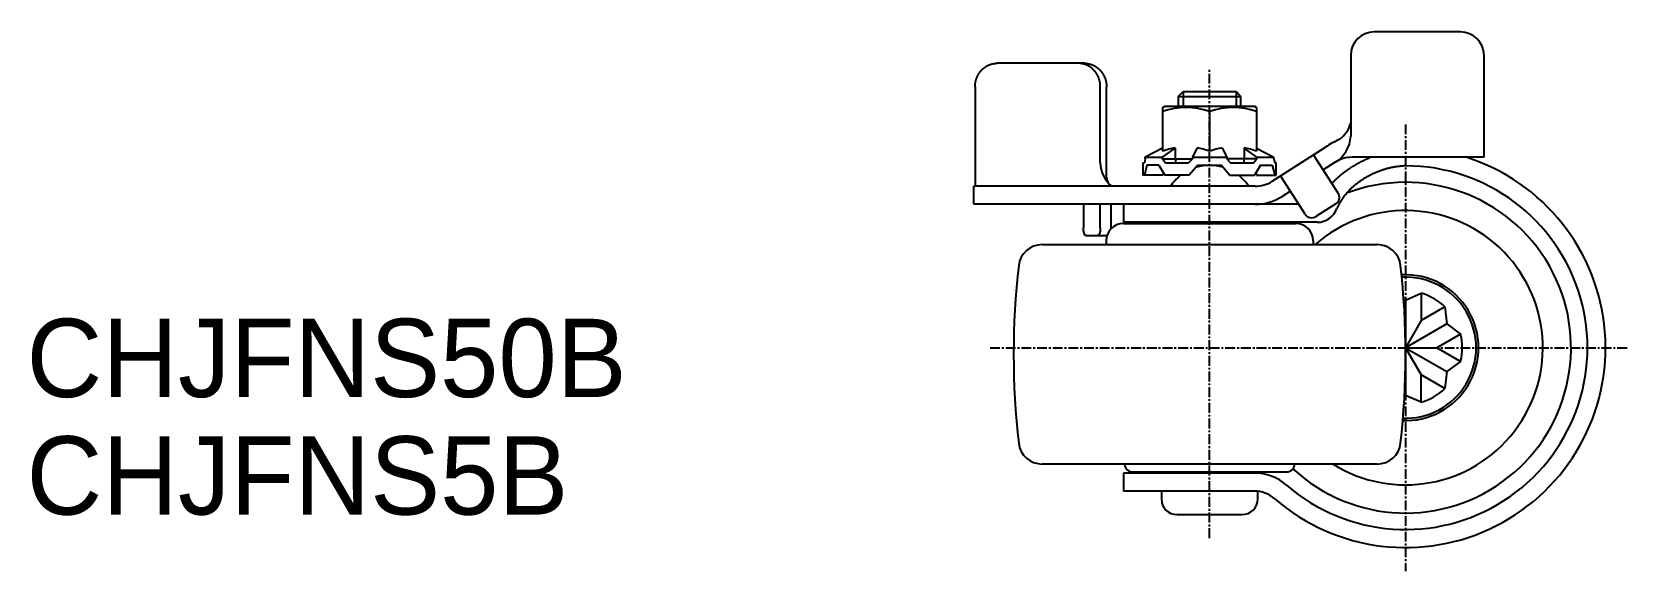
# Model space of a CAD drawing. Extents: x -2807 to -2598, y -941 to -597.
# Drawn here: x -2802 to -2598.3, y -941.4 to -872.6 of the extents above; entities that cross this region are included whole.
import ezdxf

# ---------------------------------------------------------------- set-up
doc = ezdxf.new("R2010")
doc.units = 0
doc.linetypes.add('CENTER', pattern=[2, 1.25, -0.25, 0.25, -0.25])
doc.layers.get('0').update_dxf_attribs({"linetype": 'CONTINUOUS'})
doc.layers.get('DEFPOINTS').update_dxf_attribs({"linetype": 'CONTINUOUS'})
doc.layers.add('CENTER', color=1, linetype='CENTER')

msp = doc.modelspace()

# ---------------------------------------------------------------- linework, layer by layer
at = {"color": 7, "linetype": 'CONTINUOUS'}
for p, q in [((-2619.81, -872.6), (-2630.81, -872.6)), ((-2633.81, -875.6), (-2633.81, -885.91)), ((-2616.81, -888.6), (-2616.81, -875.6)), ((-2667.78, -876.6), (-2678.9, -876.6)), ((-2681.72, -879.6), (-2681.72, -891.6)), ((-2665.75, -889.3), (-2665.75, -879.6)), ((-2664.96, -891.13), (-2664.96, -879.6)), ((-2655.81, -880.83), (-2655.18, -880.2)), ((-2655.81, -880.83), (-2647.81, -880.83)), ((-2655.81, -880.83), (-2655.81, -882.1)), ((-2655.18, -880.2), (-2648.43, -880.2)), ((-2647.81, -880.83), (-2648.43, -880.2)), ((-2647.81, -882.1), (-2647.81, -880.83)), ((-2657.81, -882.25), (-2657.56, -882.1)), ((-2657.81, -882.25), (-2657.81, -887.84)), ((-2646.06, -882.1), (-2657.56, -882.1)), ((-2651.81, -882.78), (-2651.81, -887.84)), ((-2645.81, -882.25), (-2646.06, -882.1)), ((-2645.81, -882.25), (-2645.81, -887.84)), ((-2657.81, -887.42), (-2660.02, -888.6)), ((-2657.82, -888.6), (-2656.2, -887.42)), ((-2656.2, -887.42), (-2656.2, -888.8)), ((-2653.42, -887.42), (-2654.01, -888.6)), ((-2650.2, -887.42), (-2649.61, -888.6)), ((-2647.42, -887.42), (-2647.42, -888.8)), ((-2645.8, -888.6), (-2647.42, -887.42)), ((-2645.81, -887.42), (-2643.6, -888.6)), ((-2643.82, -891.67), (-2637.04, -887.31)), ((-2660.31, -889.3), (-2660.31, -890.9)), ((-2660.31, -889.3), (-2660.13, -889.3)), ((-2660.02, -888.8), (-2660.13, -889.3)), ((-2659.8, -889.6), (-2660.11, -890.9)), ((-2660.02, -888.6), (-2657.82, -888.6)), ((-2660.02, -888.8), (-2660.02, -888.6)), ((-2658.3, -889.6), (-2659.8, -889.6)), ((-2658.3, -889.6), (-2657.52, -890.9)), ((-2657.82, -888.8), (-2657.82, -888.6)), ((-2657.82, -888.8), (-2654.01, -888.8)), ((-2657.82, -888.8), (-2657.45, -889.3)), ((-2657.45, -889.3), (-2654.49, -889.3)), ((-2656.2, -888.8), (-2656.12, -889.3)), ((-2654.01, -888.8), (-2654.49, -889.3)), ((-2653.31, -889.6), (-2654.4, -890.9)), ((-2654.01, -888.6), (-2649.61, -888.6)), ((-2654.01, -888.6), (-2654.01, -888.8)), ((-2653.31, -889.6), (-2650.31, -889.6)), ((-2650.31, -889.6), (-2649.22, -890.9)), ((-2649.61, -888.6), (-2649.61, -888.8)), ((-2645.8, -888.8), (-2649.61, -888.8)), ((-2649.61, -888.8), (-2649.13, -889.3)), ((-2649.13, -889.3), (-2646.16, -889.3)), ((-2649.13, -889.3), (-2646.16, -889.3)), ((-2647.42, -888.8), (-2647.5, -889.3)), ((-2645.8, -888.8), (-2646.16, -889.3)), ((-2645.31, -889.6), (-2646.09, -890.9)), ((-2645.8, -888.6), (-2643.6, -888.6)), ((-2645.8, -888.8), (-2645.8, -888.6)), ((-2645.31, -889.6), (-2643.81, -889.6)), ((-2643.81, -889.6), (-2643.5, -890.9)), ((-2643.6, -888.8), (-2643.6, -888.6)), ((-2643.6, -888.8), (-2643.48, -889.3)), ((-2643.31, -889.3), (-2643.48, -889.3)), ((-2643.48, -889.3), (-2643.31, -889.3)), ((-2643.31, -890.9), (-2643.31, -889.3)), ((-2635.41, -893.16), (-2638.55, -888.28)), ((-2635.8, -889.24), (-2637.31, -890.21)), ((-2616.81, -888.6), (-2633.63, -888.6)), ((-2657.79, -890.9), (-2660.31, -890.9)), ((-2657.74, -890.55), (-2657.79, -890.9)), ((-2654.4, -890.9), (-2657.52, -890.9)), ((-2649.22, -890.9), (-2646.09, -890.9)), ((-2645.88, -890.55), (-2645.83, -890.9)), ((-2645.83, -890.9), (-2643.31, -890.9)), ((-2639.62, -895.86), (-2642.76, -890.98)), ((-2645.98, -892.3), (-2681.9, -892.3)), ((-2681.9, -894.6), (-2681.9, -892.3)), ((-2641.51, -892.92), (-2642.57, -893.6)), ((-2640.43, -894.6), (-2681.9, -894.6)), ((-2667.91, -894.6), (-2667.91, -897.6)), ((-2665.75, -897.6), (-2665.75, -894.6)), ((-2664.38, -897.6), (-2664.38, -894.6)), ((-2662.81, -894.6), (-2662.81, -896.9)), ((-2635.71, -894.54), (-2638.24, -896.16)), ((-2638.1, -896.9), (-2662.81, -896.9)), ((-2662.81, -897.05), (-2640.81, -897.05)), ((-2658.81, -897.05), (-2658.81, -896.9)), ((-2655.81, -897.05), (-2655.81, -896.9)), ((-2647.81, -897.05), (-2647.81, -896.9)), ((-2673.18, -899.75), (-2630.43, -899.75)), ((-2667.57, -898.6), (-2664.91, -898.6)), ((-2665.01, -899.25), (-2665.01, -899.75)), ((-2638.61, -899.25), (-2638.61, -899.75)), ((-2626.81, -906.83), (-2624.81, -905.95)), ((-2624.81, -905.95), (-2624.81, -909.44)), ((-2627, -906.74), (-2626.81, -906.83)), ((-2626.81, -906.83), (-2626.81, -912.9)), ((-2621.79, -907.7), (-2624.81, -909.44)), ((-2621.79, -907.7), (-2621.54, -909.87)), ((-2624.81, -909.44), (-2626.81, -912.9)), ((-2621.54, -909.87), (-2626.81, -912.9)), ((-2621.54, -909.87), (-2619.79, -911.16)), ((-2619.79, -911.16), (-2622.81, -912.9)), ((-2626.81, -912.9), (-2624.81, -916.37)), ((-2626.81, -912.9), (-2621.54, -915.94)), ((-2626.81, -912.9), (-2626.81, -918.98)), ((-2626.81, -912.9), (-2622.81, -912.9)), ((-2619.79, -914.65), (-2622.81, -912.9)), ((-2619.79, -914.65), (-2621.54, -915.94)), ((-2624.81, -919.85), (-2624.81, -916.37)), ((-2621.79, -918.11), (-2624.81, -916.37)), ((-2621.54, -915.94), (-2621.79, -918.11)), ((-2626.81, -918.98), (-2627, -919.06)), ((-2624.81, -919.85), (-2626.81, -918.98)), ((-2630.43, -927.75), (-2673.18, -927.75)), ((-2646.12, -928.9), (-2662.81, -928.9)), ((-2662.81, -928.9), (-2662.81, -931.2)), ((-2661.65, -928.75), (-2641.97, -928.75)), ((-2658.81, -928.9), (-2658.81, -928.75)), ((-2655.81, -928.9), (-2655.81, -928.75)), ((-2647.81, -928.9), (-2647.81, -928.75)), ((-2646.12, -931.2), (-2662.81, -931.2)), ((-2658.81, -931.2), (-2662.81, -931.2)), ((-2657.96, -931.2), (-2657.96, -932.2)), ((-2645.66, -932.2), (-2645.66, -931.2)), ((-2655.96, -934.2), (-2647.66, -934.2))]:
    msp.add_line(p, q, dxfattribs=at)
at = {"color": 3, "linetype": 'CONTINUOUS'}
for p, q in [((-2655.18, -880.2), (-2655.18, -882.1)), ((-2648.43, -880.2), (-2648.43, -882.1))]:
    msp.add_line(p, q, dxfattribs=at)
at = {"color": 7, "linetype": 'CONTINUOUS'}
for points in [[(-2681.72, -879.6, 0), (-2681.72, -879.57, 0), (-2681.72, -879.53, 0), (-2681.72, -879.49, 0), (-2681.72, -879.46, 0), (-2681.72, -879.42, 0), (-2681.71, -879.38, 0), (-2681.71, -879.35, 0), (-2681.71, -879.31, 0), (-2681.7, -879.27, 0), (-2681.7, -879.24, 0), (-2681.7, -879.2, 0), (-2681.69, -879.16, 0), (-2681.69, -879.13, 0), (-2681.68, -879.09, 0), (-2681.67, -879.06, 0), (-2681.67, -879.02, 0), (-2681.66, -878.98, 0), (-2681.65, -878.95, 0), (-2681.64, -878.91, 0), (-2681.64, -878.88, 0), (-2681.63, -878.84, 0), (-2681.62, -878.8, 0), (-2681.61, -878.77, 0), (-2681.6, -878.73, 0), (-2681.59, -878.7, 0), (-2681.58, -878.66, 0), (-2681.57, -878.63, 0), (-2681.56, -878.59, 0), (-2681.54, -878.56, 0), (-2681.53, -878.53, 0), (-2681.52, -878.49, 0), (-2681.51, -878.46, 0), (-2681.49, -878.42, 0), (-2681.48, -878.39, 0), (-2681.47, -878.36, 0), (-2681.45, -878.32, 0), (-2681.44, -878.29, 0), (-2681.42, -878.26, 0), (-2681.4, -878.22, 0), (-2681.39, -878.19, 0), (-2681.37, -878.16, 0), (-2681.35, -878.13, 0), (-2681.34, -878.09, 0), (-2681.32, -878.06, 0), (-2681.3, -878.03, 0), (-2681.28, -878, 0), (-2681.27, -877.97, 0), (-2681.25, -877.94, 0), (-2681.23, -877.91, 0), (-2681.21, -877.88, 0), (-2681.19, -877.85, 0), (-2681.17, -877.82, 0), (-2681.15, -877.79, 0), (-2681.12, -877.76, 0), (-2681.1, -877.73, 0), (-2681.08, -877.7, 0), (-2681.06, -877.67, 0), (-2681.04, -877.65, 0), (-2681.01, -877.62, 0), (-2680.99, -877.59, 0), (-2680.97, -877.56, 0), (-2680.94, -877.54, 0), (-2680.92, -877.51, 0), (-2680.9, -877.48, 0), (-2680.87, -877.46, 0), (-2680.85, -877.43, 0), (-2680.82, -877.41, 0), (-2680.8, -877.38, 0), (-2680.77, -877.36, 0), (-2680.74, -877.33, 0), (-2680.72, -877.31, 0), (-2680.69, -877.29, 0), (-2680.66, -877.26, 0), (-2680.64, -877.24, 0), (-2680.61, -877.22, 0), (-2680.58, -877.2, 0), (-2680.55, -877.17, 0), (-2680.53, -877.15, 0), (-2680.5, -877.13, 0), (-2680.47, -877.11, 0), (-2680.44, -877.09, 0), (-2680.41, -877.07, 0), (-2680.38, -877.05, 0), (-2680.35, -877.03, 0), (-2680.32, -877.01, 0), (-2680.29, -876.99, 0), (-2680.26, -876.98, 0), (-2680.23, -876.96, 0), (-2680.2, -876.94, 0), (-2680.17, -876.93, 0), (-2680.14, -876.91, 0), (-2680.11, -876.89, 0), (-2680.08, -876.88, 0), (-2680.04, -876.86, 0), (-2680.01, -876.85, 0), (-2679.98, -876.83, 0), (-2679.95, -876.82, 0), (-2679.92, -876.81, 0), (-2679.88, -876.79, 0), (-2679.85, -876.78, 0), (-2679.82, -876.77, 0), (-2679.79, -876.76, 0), (-2679.75, -876.74, 0), (-2679.72, -876.73, 0), (-2679.69, -876.72, 0), (-2679.65, -876.71, 0), (-2679.62, -876.7, 0), (-2679.59, -876.69, 0), (-2679.55, -876.69, 0), (-2679.52, -876.68, 0), (-2679.49, -876.67, 0), (-2679.45, -876.66, 0), (-2679.42, -876.66, 0), (-2679.38, -876.65, 0), (-2679.35, -876.64, 0), (-2679.32, -876.64, 0), (-2679.28, -876.63, 0), (-2679.25, -876.63, 0), (-2679.21, -876.62, 0), (-2679.18, -876.62, 0), (-2679.14, -876.62, 0), (-2679.11, -876.61, 0), (-2679.07, -876.61, 0), (-2679.04, -876.61, 0), (-2679.01, -876.61, 0), (-2678.97, -876.61, 0), (-2678.94, -876.6, 0), (-2678.9, -876.6, 0)], [(-2665.75, -879.6, 0), (-2665.75, -879.57, 0), (-2665.75, -879.53, 0), (-2665.75, -879.49, 0), (-2665.75, -879.46, 0), (-2665.75, -879.42, 0), (-2665.75, -879.38, 0), (-2665.76, -879.35, 0), (-2665.76, -879.31, 0), (-2665.76, -879.27, 0), (-2665.77, -879.24, 0), (-2665.77, -879.2, 0), (-2665.78, -879.16, 0), (-2665.78, -879.13, 0), (-2665.79, -879.09, 0), (-2665.79, -879.06, 0), (-2665.8, -879.02, 0), (-2665.81, -878.98, 0), (-2665.81, -878.95, 0), (-2665.82, -878.91, 0), (-2665.83, -878.88, 0), (-2665.84, -878.84, 0), (-2665.85, -878.8, 0), (-2665.86, -878.77, 0), (-2665.87, -878.73, 0), (-2665.88, -878.7, 0), (-2665.89, -878.66, 0), (-2665.9, -878.63, 0), (-2665.91, -878.59, 0), (-2665.92, -878.56, 0), (-2665.94, -878.53, 0), (-2665.95, -878.49, 0), (-2665.96, -878.46, 0), (-2665.97, -878.42, 0), (-2665.99, -878.39, 0), (-2666, -878.36, 0), (-2666.02, -878.32, 0), (-2666.03, -878.29, 0), (-2666.05, -878.26, 0), (-2666.06, -878.22, 0), (-2666.08, -878.19, 0), (-2666.1, -878.16, 0), (-2666.11, -878.13, 0), (-2666.13, -878.09, 0), (-2666.15, -878.06, 0), (-2666.17, -878.03, 0), (-2666.18, -878, 0), (-2666.2, -877.97, 0), (-2666.22, -877.94, 0), (-2666.24, -877.91, 0), (-2666.26, -877.88, 0), (-2666.28, -877.85, 0), (-2666.3, -877.82, 0), (-2666.32, -877.79, 0), (-2666.34, -877.76, 0), (-2666.36, -877.73, 0), (-2666.39, -877.7, 0), (-2666.41, -877.67, 0), (-2666.43, -877.65, 0), (-2666.45, -877.62, 0), (-2666.48, -877.59, 0), (-2666.5, -877.56, 0), (-2666.52, -877.54, 0), (-2666.55, -877.51, 0), (-2666.57, -877.48, 0), (-2666.6, -877.46, 0), (-2666.62, -877.43, 0), (-2666.65, -877.41, 0), (-2666.67, -877.38, 0), (-2666.7, -877.36, 0), (-2666.72, -877.33, 0), (-2666.75, -877.31, 0), (-2666.78, -877.29, 0), (-2666.8, -877.26, 0), (-2666.83, -877.24, 0), (-2666.86, -877.22, 0), (-2666.89, -877.2, 0), (-2666.91, -877.17, 0), (-2666.94, -877.15, 0), (-2666.97, -877.13, 0), (-2667, -877.11, 0), (-2667.03, -877.09, 0), (-2667.06, -877.07, 0), (-2667.09, -877.05, 0), (-2667.12, -877.03, 0), (-2667.15, -877.01, 0), (-2667.18, -876.99, 0), (-2667.21, -876.98, 0), (-2667.24, -876.96, 0), (-2667.27, -876.94, 0), (-2667.3, -876.93, 0), (-2667.33, -876.91, 0), (-2667.36, -876.89, 0), (-2667.39, -876.88, 0), (-2667.42, -876.86, 0), (-2667.45, -876.85, 0), (-2667.49, -876.83, 0), (-2667.52, -876.82, 0), (-2667.55, -876.81, 0), (-2667.58, -876.79, 0), (-2667.62, -876.78, 0), (-2667.65, -876.77, 0), (-2667.68, -876.76, 0), (-2667.71, -876.74, 0), (-2667.75, -876.73, 0), (-2667.78, -876.72, 0), (-2667.81, -876.71, 0), (-2667.85, -876.7, 0), (-2667.88, -876.69, 0), (-2667.91, -876.69, 0), (-2667.95, -876.68, 0), (-2667.98, -876.67, 0), (-2668.02, -876.66, 0), (-2668.05, -876.66, 0), (-2668.08, -876.65, 0), (-2668.12, -876.64, 0), (-2668.15, -876.64, 0), (-2668.19, -876.63, 0), (-2668.22, -876.63, 0), (-2668.25, -876.62, 0), (-2668.29, -876.62, 0), (-2668.32, -876.62, 0), (-2668.36, -876.61, 0), (-2668.39, -876.61, 0), (-2668.43, -876.61, 0), (-2668.46, -876.61, 0), (-2668.5, -876.61, 0), (-2668.53, -876.6, 0), (-2668.57, -876.6, 0)], [(-2667.78, -876.6, 0), (-2667.74, -876.6, 0), (-2667.71, -876.61, 0), (-2667.68, -876.61, 0), (-2667.64, -876.61, 0), (-2667.61, -876.61, 0), (-2667.57, -876.61, 0), (-2667.54, -876.62, 0), (-2667.5, -876.62, 0), (-2667.47, -876.62, 0), (-2667.43, -876.63, 0), (-2667.4, -876.63, 0), (-2667.37, -876.64, 0), (-2667.33, -876.64, 0), (-2667.3, -876.65, 0), (-2667.26, -876.66, 0), (-2667.23, -876.66, 0), (-2667.19, -876.67, 0), (-2667.16, -876.68, 0), (-2667.13, -876.69, 0), (-2667.09, -876.69, 0), (-2667.06, -876.7, 0), (-2667.03, -876.71, 0), (-2666.99, -876.72, 0), (-2666.96, -876.73, 0), (-2666.93, -876.74, 0), (-2666.89, -876.76, 0), (-2666.86, -876.77, 0), (-2666.83, -876.78, 0), (-2666.8, -876.79, 0), (-2666.76, -876.81, 0), (-2666.73, -876.82, 0), (-2666.7, -876.83, 0), (-2666.67, -876.85, 0), (-2666.64, -876.86, 0), (-2666.6, -876.88, 0), (-2666.57, -876.89, 0), (-2666.54, -876.91, 0), (-2666.51, -876.93, 0), (-2666.48, -876.94, 0), (-2666.45, -876.96, 0), (-2666.42, -876.98, 0), (-2666.39, -876.99, 0), (-2666.36, -877.01, 0), (-2666.33, -877.03, 0), (-2666.3, -877.05, 0), (-2666.27, -877.07, 0), (-2666.24, -877.09, 0), (-2666.21, -877.11, 0), (-2666.18, -877.13, 0), (-2666.16, -877.15, 0), (-2666.13, -877.17, 0), (-2666.1, -877.2, 0), (-2666.07, -877.22, 0), (-2666.04, -877.24, 0), (-2666.02, -877.26, 0), (-2665.99, -877.29, 0), (-2665.96, -877.31, 0), (-2665.94, -877.33, 0), (-2665.91, -877.36, 0), (-2665.89, -877.38, 0), (-2665.86, -877.41, 0), (-2665.83, -877.43, 0), (-2665.81, -877.46, 0), (-2665.79, -877.48, 0), (-2665.76, -877.51, 0), (-2665.74, -877.54, 0), (-2665.71, -877.56, 0), (-2665.69, -877.59, 0), (-2665.67, -877.62, 0), (-2665.64, -877.65, 0), (-2665.62, -877.67, 0), (-2665.6, -877.7, 0), (-2665.58, -877.73, 0), (-2665.56, -877.76, 0), (-2665.54, -877.79, 0), (-2665.51, -877.82, 0), (-2665.49, -877.85, 0), (-2665.47, -877.88, 0), (-2665.45, -877.91, 0), (-2665.43, -877.94, 0), (-2665.42, -877.97, 0), (-2665.4, -878, 0), (-2665.38, -878.03, 0), (-2665.36, -878.06, 0), (-2665.34, -878.09, 0), (-2665.33, -878.13, 0), (-2665.31, -878.16, 0), (-2665.29, -878.19, 0), (-2665.28, -878.22, 0), (-2665.26, -878.26, 0), (-2665.25, -878.29, 0), (-2665.23, -878.32, 0), (-2665.22, -878.36, 0), (-2665.2, -878.39, 0), (-2665.19, -878.42, 0), (-2665.17, -878.46, 0), (-2665.16, -878.49, 0), (-2665.15, -878.53, 0), (-2665.14, -878.56, 0), (-2665.12, -878.59, 0), (-2665.11, -878.63, 0), (-2665.1, -878.66, 0), (-2665.09, -878.7, 0), (-2665.08, -878.73, 0), (-2665.07, -878.77, 0), (-2665.06, -878.8, 0), (-2665.05, -878.84, 0), (-2665.04, -878.88, 0), (-2665.04, -878.91, 0), (-2665.03, -878.95, 0), (-2665.02, -878.98, 0), (-2665.01, -879.02, 0), (-2665.01, -879.06, 0), (-2665, -879.09, 0), (-2665, -879.13, 0), (-2664.99, -879.16, 0), (-2664.99, -879.2, 0), (-2664.98, -879.24, 0), (-2664.98, -879.27, 0), (-2664.97, -879.31, 0), (-2664.97, -879.35, 0), (-2664.97, -879.38, 0), (-2664.97, -879.42, 0), (-2664.96, -879.46, 0), (-2664.96, -879.49, 0), (-2664.96, -879.53, 0), (-2664.96, -879.57, 0), (-2664.96, -879.6, 0)], [(-2631.23, -888.6, 0), (-2631.27, -888.62, 0), (-2631.32, -888.64, 0), (-2631.37, -888.66, 0), (-2631.41, -888.68, 0), (-2631.46, -888.7, 0), (-2631.51, -888.72, 0), (-2631.55, -888.74, 0), (-2631.6, -888.76, 0), (-2631.64, -888.79, 0), (-2631.69, -888.81, 0), (-2631.74, -888.83, 0), (-2631.78, -888.85, 0), (-2631.83, -888.87, 0), (-2631.87, -888.89, 0), (-2631.92, -888.91, 0), (-2631.96, -888.93, 0), (-2632.01, -888.95, 0), (-2632.06, -888.98, 0), (-2632.1, -889, 0), (-2632.15, -889.02, 0), (-2632.19, -889.04, 0), (-2632.24, -889.06, 0), (-2632.28, -889.09, 0), (-2632.32, -889.11, 0), (-2632.37, -889.13, 0), (-2632.41, -889.15, 0), (-2632.46, -889.18, 0), (-2632.5, -889.2, 0), (-2632.55, -889.22, 0), (-2632.59, -889.24, 0), (-2632.63, -889.27, 0), (-2632.68, -889.29, 0), (-2632.72, -889.31, 0), (-2632.77, -889.34, 0), (-2632.81, -889.36, 0), (-2632.85, -889.38, 0), (-2632.9, -889.41, 0), (-2632.94, -889.43, 0), (-2632.98, -889.46, 0), (-2633.03, -889.48, 0), (-2633.07, -889.5, 0), (-2633.11, -889.53, 0), (-2633.15, -889.55, 0), (-2633.2, -889.58, 0), (-2633.24, -889.6, 0), (-2633.28, -889.63, 0), (-2633.32, -889.65, 0), (-2633.36, -889.68, 0), (-2633.41, -889.7, 0), (-2633.45, -889.73, 0), (-2633.49, -889.75, 0), (-2633.53, -889.78, 0), (-2633.57, -889.8, 0), (-2633.61, -889.83, 0), (-2633.65, -889.85, 0), (-2633.69, -889.88, 0), (-2633.74, -889.9, 0), (-2633.78, -889.93, 0), (-2633.82, -889.96, 0), (-2633.86, -889.98, 0), (-2633.9, -890.01, 0), (-2633.94, -890.03, 0), (-2633.98, -890.06, 0), (-2634.02, -890.09, 0), (-2634.06, -890.11, 0), (-2634.1, -890.14, 0), (-2634.13, -890.17, 0), (-2634.17, -890.19, 0), (-2634.21, -890.22, 0), (-2634.25, -890.25, 0), (-2634.29, -890.27, 0), (-2634.33, -890.3, 0), (-2634.37, -890.33, 0), (-2634.4, -890.36, 0), (-2634.44, -890.38, 0), (-2634.48, -890.41, 0), (-2634.52, -890.44, 0), (-2634.56, -890.46, 0), (-2634.59, -890.49, 0), (-2634.63, -890.52, 0), (-2634.67, -890.55, 0), (-2634.7, -890.58, 0), (-2634.74, -890.6, 0), (-2634.78, -890.63, 0), (-2634.81, -890.66, 0), (-2634.85, -890.69, 0), (-2634.89, -890.72, 0), (-2634.92, -890.74, 0), (-2634.96, -890.77, 0), (-2634.99, -890.8, 0), (-2635.03, -890.83, 0), (-2635.06, -890.86, 0), (-2635.1, -890.89, 0), (-2635.13, -890.92, 0), (-2635.17, -890.94, 0), (-2635.2, -890.97, 0), (-2635.24, -891, 0), (-2635.27, -891.03, 0), (-2635.3, -891.06, 0), (-2635.34, -891.09, 0), (-2635.37, -891.12, 0), (-2635.41, -891.15, 0), (-2635.44, -891.18, 0), (-2635.47, -891.21, 0), (-2635.5, -891.23, 0), (-2635.54, -891.26, 0), (-2635.57, -891.29, 0), (-2635.6, -891.32, 0), (-2635.63, -891.35, 0), (-2635.67, -891.38, 0), (-2635.7, -891.41, 0), (-2635.73, -891.44, 0), (-2635.76, -891.47, 0), (-2635.79, -891.5, 0), (-2635.82, -891.53, 0), (-2635.85, -891.56, 0), (-2635.88, -891.59, 0), (-2635.91, -891.62, 0), (-2635.94, -891.65, 0), (-2635.97, -891.68, 0), (-2636, -891.71, 0), (-2636.03, -891.74, 0), (-2636.06, -891.77, 0), (-2636.09, -891.8, 0), (-2636.12, -891.83, 0), (-2636.15, -891.86, 0), (-2636.18, -891.89, 0), (-2636.21, -891.92, 0)], [(-2626.81, -889.7, 0), (-2626.89, -889.71, 0), (-2626.97, -889.71, 0), (-2627.06, -889.71, 0), (-2627.14, -889.72, 0), (-2627.23, -889.72, 0), (-2627.31, -889.73, 0), (-2627.39, -889.74, 0), (-2627.48, -889.75, 0), (-2627.56, -889.76, 0), (-2627.65, -889.76, 0), (-2627.73, -889.77, 0), (-2627.82, -889.79, 0), (-2627.91, -889.8, 0), (-2627.99, -889.81, 0), (-2628.08, -889.82, 0), (-2628.16, -889.84, 0), (-2628.25, -889.85, 0), (-2628.34, -889.87, 0), (-2628.42, -889.89, 0), (-2628.51, -889.9, 0), (-2628.59, -889.92, 0), (-2628.68, -889.94, 0), (-2628.77, -889.96, 0), (-2628.85, -889.98, 0), (-2628.94, -890, 0), (-2629.03, -890.02, 0), (-2629.11, -890.04, 0), (-2629.2, -890.07, 0), (-2629.28, -890.09, 0), (-2629.37, -890.12, 0), (-2629.46, -890.14, 0), (-2629.54, -890.17, 0), (-2629.63, -890.2, 0), (-2629.71, -890.22, 0), (-2629.8, -890.25, 0), (-2629.88, -890.28, 0), (-2629.97, -890.31, 0), (-2630.05, -890.34, 0), (-2630.14, -890.37, 0), (-2630.22, -890.4, 0), (-2630.31, -890.44, 0), (-2630.39, -890.47, 0), (-2630.48, -890.5, 0), (-2630.56, -890.54, 0), (-2630.64, -890.57, 0), (-2630.73, -890.61, 0), (-2630.81, -890.65, 0), (-2630.89, -890.68, 0), (-2630.97, -890.72, 0), (-2631.06, -890.76, 0), (-2631.14, -890.8, 0), (-2631.22, -890.84, 0), (-2631.3, -890.88, 0), (-2631.38, -890.92, 0), (-2631.46, -890.96, 0), (-2631.54, -891, 0), (-2631.62, -891.05, 0), (-2631.7, -891.09, 0), (-2631.78, -891.13, 0), (-2631.85, -891.18, 0), (-2631.93, -891.22, 0), (-2632.01, -891.27, 0), (-2632.09, -891.32, 0), (-2632.16, -891.36, 0), (-2632.24, -891.41, 0), (-2632.31, -891.46, 0), (-2632.39, -891.51, 0), (-2632.46, -891.56, 0), (-2632.53, -891.61, 0), (-2632.61, -891.66, 0), (-2632.68, -891.71, 0), (-2632.75, -891.76, 0), (-2632.82, -891.81, 0), (-2632.89, -891.86, 0), (-2632.96, -891.91, 0), (-2633.03, -891.97, 0), (-2633.1, -892.02, 0), (-2633.17, -892.07, 0), (-2633.24, -892.13, 0), (-2633.3, -892.18, 0), (-2633.37, -892.24, 0), (-2633.44, -892.29, 0), (-2633.5, -892.35, 0), (-2633.56, -892.41, 0), (-2633.63, -892.46, 0), (-2633.69, -892.52, 0), (-2633.75, -892.58, 0), (-2633.81, -892.64, 0), (-2633.87, -892.69, 0), (-2633.93, -892.75, 0), (-2633.99, -892.81, 0), (-2634.05, -892.87, 0), (-2634.11, -892.93, 0), (-2634.17, -892.99, 0), (-2634.22, -893.05, 0), (-2634.28, -893.11, 0), (-2634.33, -893.17, 0), (-2634.38, -893.23, 0), (-2634.44, -893.3, 0), (-2634.49, -893.36, 0), (-2634.54, -893.42, 0), (-2634.59, -893.48, 0), (-2634.64, -893.54, 0), (-2634.69, -893.61, 0), (-2634.73, -893.67, 0), (-2634.78, -893.73, 0), (-2634.83, -893.79, 0), (-2634.87, -893.86, 0), (-2634.92, -893.92, 0), (-2634.96, -893.99, 0), (-2635, -894.05, 0), (-2635.04, -894.11, 0), (-2635.08, -894.18, 0), (-2635.12, -894.24, 0), (-2635.16, -894.31, 0), (-2635.2, -894.37, 0), (-2635.23, -894.44, 0), (-2635.27, -894.5, 0), (-2635.3, -894.57, 0), (-2635.34, -894.63, 0), (-2635.37, -894.7, 0), (-2635.4, -894.76, 0), (-2635.43, -894.83, 0), (-2635.46, -894.89, 0), (-2635.49, -894.96, 0), (-2635.52, -895.02, 0), (-2635.54, -895.09, 0), (-2635.57, -895.15, 0)], [(-2681.72, -891.6, 0), (-2681.72, -891.61, 0), (-2681.72, -891.62, 0), (-2681.72, -891.63, 0), (-2681.72, -891.64, 0), (-2681.72, -891.65, 0), (-2681.72, -891.66, 0), (-2681.72, -891.66, 0), (-2681.72, -891.67, 0), (-2681.72, -891.68, 0), (-2681.72, -891.69, 0), (-2681.72, -891.7, 0), (-2681.72, -891.71, 0), (-2681.72, -891.72, 0), (-2681.72, -891.72, 0), (-2681.72, -891.73, 0), (-2681.72, -891.74, 0), (-2681.72, -891.75, 0), (-2681.72, -891.76, 0), (-2681.72, -891.77, 0), (-2681.72, -891.77, 0), (-2681.72, -891.78, 0), (-2681.72, -891.79, 0), (-2681.72, -891.8, 0), (-2681.72, -891.81, 0), (-2681.72, -891.82, 0), (-2681.72, -891.82, 0), (-2681.72, -891.83, 0), (-2681.72, -891.84, 0), (-2681.72, -891.85, 0), (-2681.72, -891.86, 0), (-2681.72, -891.86, 0), (-2681.72, -891.87, 0), (-2681.72, -891.88, 0), (-2681.72, -891.89, 0), (-2681.72, -891.9, 0), (-2681.72, -891.9, 0), (-2681.72, -891.91, 0), (-2681.72, -891.92, 0), (-2681.72, -891.93, 0), (-2681.72, -891.93, 0), (-2681.72, -891.94, 0), (-2681.72, -891.95, 0), (-2681.72, -891.96, 0), (-2681.72, -891.96, 0), (-2681.72, -891.97, 0), (-2681.72, -891.98, 0), (-2681.72, -891.99, 0), (-2681.72, -891.99, 0), (-2681.72, -892, 0), (-2681.72, -892.01, 0), (-2681.72, -892.01, 0), (-2681.72, -892.02, 0), (-2681.72, -892.03, 0), (-2681.72, -892.04, 0), (-2681.72, -892.04, 0), (-2681.72, -892.05, 0), (-2681.72, -892.06, 0), (-2681.73, -892.06, 0), (-2681.73, -892.07, 0), (-2681.73, -892.07, 0), (-2681.73, -892.08, 0), (-2681.73, -892.09, 0), (-2681.73, -892.09, 0), (-2681.73, -892.1, 0), (-2681.73, -892.11, 0), (-2681.73, -892.11, 0), (-2681.73, -892.12, 0), (-2681.73, -892.12, 0), (-2681.73, -892.13, 0), (-2681.73, -892.13, 0), (-2681.73, -892.14, 0), (-2681.73, -892.15, 0), (-2681.73, -892.15, 0), (-2681.73, -892.16, 0), (-2681.73, -892.16, 0), (-2681.73, -892.17, 0), (-2681.73, -892.17, 0), (-2681.73, -892.18, 0), (-2681.73, -892.18, 0), (-2681.73, -892.19, 0), (-2681.73, -892.19, 0), (-2681.73, -892.2, 0), (-2681.73, -892.2, 0), (-2681.73, -892.21, 0), (-2681.73, -892.21, 0), (-2681.73, -892.21, 0), (-2681.73, -892.22, 0), (-2681.73, -892.22, 0), (-2681.73, -892.23, 0), (-2681.73, -892.23, 0), (-2681.73, -892.23, 0), (-2681.73, -892.24, 0), (-2681.73, -892.24, 0), (-2681.73, -892.24, 0), (-2681.73, -892.25, 0), (-2681.73, -892.25, 0), (-2681.73, -892.25, 0), (-2681.73, -892.26, 0), (-2681.73, -892.26, 0), (-2681.73, -892.26, 0), (-2681.73, -892.27, 0), (-2681.73, -892.27, 0), (-2681.73, -892.27, 0), (-2681.73, -892.27, 0), (-2681.73, -892.28, 0), (-2681.73, -892.28, 0), (-2681.73, -892.28, 0), (-2681.73, -892.28, 0), (-2681.73, -892.29, 0), (-2681.73, -892.29, 0), (-2681.73, -892.29, 0), (-2681.73, -892.29, 0), (-2681.73, -892.29, 0), (-2681.73, -892.29, 0), (-2681.73, -892.3, 0), (-2681.73, -892.3, 0), (-2681.73, -892.3, 0), (-2681.74, -892.3, 0), (-2681.74, -892.3, 0), (-2681.74, -892.3, 0), (-2681.74, -892.3, 0), (-2681.74, -892.3, 0), (-2681.74, -892.3, 0), (-2681.74, -892.3, 0), (-2681.74, -892.3, 0), (-2681.74, -892.3, 0), (-2681.74, -892.3, 0), (-2681.74, -892.3, 0)], [(-2667.57, -898.6, 0), (-2667.57, -898.6, 0), (-2667.58, -898.6, 0), (-2667.58, -898.6, 0), (-2667.58, -898.6, 0), (-2667.59, -898.6, 0), (-2667.59, -898.6, 0), (-2667.6, -898.6, 0), (-2667.6, -898.6, 0), (-2667.61, -898.6, 0), (-2667.61, -898.6, 0), (-2667.61, -898.6, 0), (-2667.62, -898.59, 0), (-2667.62, -898.59, 0), (-2667.63, -898.59, 0), (-2667.63, -898.59, 0), (-2667.63, -898.59, 0), (-2667.64, -898.58, 0), (-2667.64, -898.58, 0), (-2667.65, -898.58, 0), (-2667.65, -898.57, 0), (-2667.65, -898.57, 0), (-2667.66, -898.57, 0), (-2667.66, -898.57, 0), (-2667.67, -898.56, 0), (-2667.67, -898.56, 0), (-2667.67, -898.55, 0), (-2667.68, -898.55, 0), (-2667.68, -898.55, 0), (-2667.69, -898.54, 0), (-2667.69, -898.54, 0), (-2667.69, -898.53, 0), (-2667.7, -898.53, 0), (-2667.7, -898.52, 0), (-2667.71, -898.52, 0), (-2667.71, -898.51, 0), (-2667.71, -898.51, 0), (-2667.72, -898.5, 0), (-2667.72, -898.5, 0), (-2667.72, -898.49, 0), (-2667.73, -898.49, 0), (-2667.73, -898.48, 0), (-2667.74, -898.47, 0), (-2667.74, -898.47, 0), (-2667.74, -898.46, 0), (-2667.75, -898.46, 0), (-2667.75, -898.45, 0), (-2667.75, -898.44, 0), (-2667.76, -898.44, 0), (-2667.76, -898.43, 0), (-2667.76, -898.42, 0), (-2667.77, -898.42, 0), (-2667.77, -898.41, 0), (-2667.77, -898.4, 0), (-2667.78, -898.39, 0), (-2667.78, -898.39, 0), (-2667.78, -898.38, 0), (-2667.79, -898.37, 0), (-2667.79, -898.36, 0), (-2667.79, -898.35, 0), (-2667.8, -898.35, 0), (-2667.8, -898.34, 0), (-2667.8, -898.33, 0), (-2667.81, -898.32, 0), (-2667.81, -898.31, 0), (-2667.81, -898.3, 0), (-2667.82, -898.29, 0), (-2667.82, -898.29, 0), (-2667.82, -898.28, 0), (-2667.82, -898.27, 0), (-2667.83, -898.26, 0), (-2667.83, -898.25, 0), (-2667.83, -898.24, 0), (-2667.83, -898.23, 0), (-2667.84, -898.22, 0), (-2667.84, -898.21, 0), (-2667.84, -898.2, 0), (-2667.84, -898.19, 0), (-2667.85, -898.18, 0), (-2667.85, -898.17, 0), (-2667.85, -898.16, 0), (-2667.85, -898.15, 0), (-2667.86, -898.14, 0), (-2667.86, -898.13, 0), (-2667.86, -898.12, 0), (-2667.86, -898.11, 0), (-2667.86, -898.1, 0), (-2667.87, -898.09, 0), (-2667.87, -898.08, 0), (-2667.87, -898.07, 0), (-2667.87, -898.05, 0), (-2667.87, -898.04, 0), (-2667.88, -898.03, 0), (-2667.88, -898.02, 0), (-2667.88, -898.01, 0), (-2667.88, -898, 0), (-2667.88, -897.99, 0), (-2667.88, -897.98, 0), (-2667.89, -897.96, 0), (-2667.89, -897.95, 0), (-2667.89, -897.94, 0), (-2667.89, -897.93, 0), (-2667.89, -897.92, 0), (-2667.89, -897.91, 0), (-2667.89, -897.9, 0), (-2667.9, -897.88, 0), (-2667.9, -897.87, 0), (-2667.9, -897.86, 0), (-2667.9, -897.85, 0), (-2667.9, -897.84, 0), (-2667.9, -897.82, 0), (-2667.9, -897.81, 0), (-2667.9, -897.8, 0), (-2667.9, -897.79, 0), (-2667.9, -897.78, 0), (-2667.91, -897.76, 0), (-2667.91, -897.75, 0), (-2667.91, -897.74, 0), (-2667.91, -897.73, 0), (-2667.91, -897.71, 0), (-2667.91, -897.7, 0), (-2667.91, -897.69, 0), (-2667.91, -897.68, 0), (-2667.91, -897.67, 0), (-2667.91, -897.65, 0), (-2667.91, -897.64, 0), (-2667.91, -897.63, 0), (-2667.91, -897.62, 0), (-2667.91, -897.6, 0)], [(-2665.75, -897.6, 0), (-2665.75, -897.62, 0), (-2665.75, -897.63, 0), (-2665.75, -897.64, 0), (-2665.75, -897.65, 0), (-2665.75, -897.67, 0), (-2665.75, -897.68, 0), (-2665.75, -897.69, 0), (-2665.75, -897.7, 0), (-2665.75, -897.71, 0), (-2665.75, -897.73, 0), (-2665.75, -897.74, 0), (-2665.75, -897.75, 0), (-2665.75, -897.76, 0), (-2665.75, -897.78, 0), (-2665.75, -897.79, 0), (-2665.75, -897.8, 0), (-2665.76, -897.81, 0), (-2665.76, -897.82, 0), (-2665.76, -897.84, 0), (-2665.76, -897.85, 0), (-2665.76, -897.86, 0), (-2665.76, -897.87, 0), (-2665.76, -897.88, 0), (-2665.76, -897.9, 0), (-2665.76, -897.91, 0), (-2665.77, -897.92, 0), (-2665.77, -897.93, 0), (-2665.77, -897.94, 0), (-2665.77, -897.95, 0), (-2665.77, -897.96, 0), (-2665.77, -897.98, 0), (-2665.77, -897.99, 0), (-2665.78, -898, 0), (-2665.78, -898.01, 0), (-2665.78, -898.02, 0), (-2665.78, -898.03, 0), (-2665.78, -898.04, 0), (-2665.78, -898.05, 0), (-2665.79, -898.07, 0), (-2665.79, -898.08, 0), (-2665.79, -898.09, 0), (-2665.79, -898.1, 0), (-2665.79, -898.11, 0), (-2665.8, -898.12, 0), (-2665.8, -898.13, 0), (-2665.8, -898.14, 0), (-2665.8, -898.15, 0), (-2665.81, -898.16, 0), (-2665.81, -898.17, 0), (-2665.81, -898.18, 0), (-2665.81, -898.19, 0), (-2665.82, -898.2, 0), (-2665.82, -898.21, 0), (-2665.82, -898.22, 0), (-2665.82, -898.23, 0), (-2665.83, -898.24, 0), (-2665.83, -898.25, 0), (-2665.83, -898.26, 0), (-2665.83, -898.27, 0), (-2665.84, -898.28, 0), (-2665.84, -898.29, 0), (-2665.84, -898.29, 0), (-2665.85, -898.3, 0), (-2665.85, -898.31, 0), (-2665.85, -898.32, 0), (-2665.85, -898.33, 0), (-2665.86, -898.34, 0), (-2665.86, -898.35, 0), (-2665.86, -898.35, 0), (-2665.87, -898.36, 0), (-2665.87, -898.37, 0), (-2665.87, -898.38, 0), (-2665.88, -898.39, 0), (-2665.88, -898.39, 0), (-2665.88, -898.4, 0), (-2665.89, -898.41, 0), (-2665.89, -898.42, 0), (-2665.89, -898.42, 0), (-2665.9, -898.43, 0), (-2665.9, -898.44, 0), (-2665.9, -898.44, 0), (-2665.91, -898.45, 0), (-2665.91, -898.46, 0), (-2665.91, -898.46, 0), (-2665.92, -898.47, 0), (-2665.92, -898.47, 0), (-2665.93, -898.48, 0), (-2665.93, -898.49, 0), (-2665.93, -898.49, 0), (-2665.94, -898.5, 0), (-2665.94, -898.5, 0), (-2665.94, -898.51, 0), (-2665.95, -898.51, 0), (-2665.95, -898.52, 0), (-2665.96, -898.52, 0), (-2665.96, -898.53, 0), (-2665.96, -898.53, 0), (-2665.97, -898.54, 0), (-2665.97, -898.54, 0), (-2665.97, -898.55, 0), (-2665.98, -898.55, 0), (-2665.98, -898.55, 0), (-2665.99, -898.56, 0), (-2665.99, -898.56, 0), (-2665.99, -898.57, 0), (-2666, -898.57, 0), (-2666, -898.57, 0), (-2666.01, -898.57, 0), (-2666.01, -898.58, 0), (-2666.02, -898.58, 0), (-2666.02, -898.58, 0), (-2666.02, -898.59, 0), (-2666.03, -898.59, 0), (-2666.03, -898.59, 0), (-2666.04, -898.59, 0), (-2666.04, -898.59, 0), (-2666.04, -898.6, 0), (-2666.05, -898.6, 0), (-2666.05, -898.6, 0), (-2666.06, -898.6, 0), (-2666.06, -898.6, 0), (-2666.06, -898.6, 0), (-2666.07, -898.6, 0), (-2666.07, -898.6, 0), (-2666.08, -898.6, 0), (-2666.08, -898.6, 0), (-2666.09, -898.6, 0), (-2666.09, -898.6, 0)], [(-2664.38, -897.6, 0), (-2664.38, -897.61, 0), (-2664.38, -897.61, 0), (-2664.38, -897.61, 0), (-2664.38, -897.61, 0), (-2664.38, -897.61, 0), (-2664.38, -897.61, 0), (-2664.38, -897.61, 0), (-2664.38, -897.61, 0), (-2664.38, -897.61, 0), (-2664.38, -897.61, 0), (-2664.38, -897.61, 0), (-2664.38, -897.62, 0), (-2664.38, -897.62, 0), (-2664.38, -897.62, 0), (-2664.38, -897.62, 0), (-2664.38, -897.62, 0), (-2664.38, -897.62, 0), (-2664.38, -897.62, 0), (-2664.38, -897.62, 0), (-2664.38, -897.62, 0), (-2664.38, -897.62, 0), (-2664.38, -897.62, 0), (-2664.38, -897.63, 0), (-2664.38, -897.63, 0), (-2664.38, -897.63, 0), (-2664.38, -897.63, 0), (-2664.38, -897.63, 0), (-2664.38, -897.63, 0), (-2664.38, -897.63, 0), (-2664.38, -897.63, 0), (-2664.38, -897.63, 0), (-2664.38, -897.63, 0), (-2664.38, -897.63, 0), (-2664.38, -897.64, 0), (-2664.38, -897.64, 0), (-2664.38, -897.64, 0), (-2664.38, -897.64, 0), (-2664.38, -897.64, 0), (-2664.38, -897.64, 0), (-2664.38, -897.64, 0), (-2664.38, -897.64, 0), (-2664.38, -897.64, 0), (-2664.38, -897.64, 0), (-2664.38, -897.64, 0), (-2664.38, -897.64, 0), (-2664.38, -897.65, 0), (-2664.38, -897.65, 0), (-2664.38, -897.65, 0), (-2664.38, -897.65, 0), (-2664.38, -897.65, 0), (-2664.38, -897.65, 0), (-2664.38, -897.65, 0), (-2664.38, -897.65, 0), (-2664.38, -897.65, 0), (-2664.38, -897.65, 0), (-2664.38, -897.65, 0), (-2664.38, -897.66, 0), (-2664.38, -897.66, 0), (-2664.38, -897.66, 0), (-2664.38, -897.66, 0), (-2664.38, -897.66, 0), (-2664.38, -897.66, 0), (-2664.38, -897.66, 0), (-2664.38, -897.66, 0), (-2664.38, -897.66, 0), (-2664.38, -897.66, 0), (-2664.38, -897.66, 0), (-2664.38, -897.67, 0), (-2664.38, -897.67, 0), (-2664.38, -897.67, 0), (-2664.38, -897.67, 0), (-2664.38, -897.67, 0), (-2664.38, -897.67, 0), (-2664.38, -897.67, 0), (-2664.38, -897.67, 0), (-2664.38, -897.67, 0), (-2664.38, -897.67, 0), (-2664.38, -897.67, 0), (-2664.38, -897.68, 0), (-2664.38, -897.68, 0), (-2664.38, -897.68, 0), (-2664.38, -897.68, 0), (-2664.38, -897.68, 0), (-2664.38, -897.68, 0), (-2664.38, -897.68, 0), (-2664.38, -897.68, 0), (-2664.38, -897.68, 0), (-2664.38, -897.68, 0), (-2664.38, -897.68, 0), (-2664.38, -897.68, 0), (-2664.38, -897.69, 0), (-2664.38, -897.69, 0), (-2664.38, -897.69, 0), (-2664.38, -897.69, 0), (-2664.38, -897.69, 0), (-2664.38, -897.69, 0), (-2664.38, -897.69, 0), (-2664.38, -897.69, 0), (-2664.38, -897.69, 0), (-2664.38, -897.69, 0), (-2664.38, -897.69, 0), (-2664.38, -897.7, 0), (-2664.38, -897.7, 0), (-2664.38, -897.7, 0), (-2664.38, -897.7, 0), (-2664.38, -897.7, 0), (-2664.38, -897.7, 0), (-2664.38, -897.7, 0), (-2664.38, -897.7, 0), (-2664.38, -897.7, 0), (-2664.38, -897.7, 0), (-2664.38, -897.7, 0), (-2664.38, -897.71, 0), (-2664.38, -897.71, 0), (-2664.38, -897.71, 0), (-2664.38, -897.71, 0), (-2664.38, -897.71, 0), (-2664.38, -897.71, 0), (-2664.38, -897.71, 0), (-2664.38, -897.71, 0), (-2664.38, -897.71, 0), (-2664.38, -897.71, 0), (-2664.38, -897.71, 0), (-2664.38, -897.71, 0), (-2664.38, -897.72, 0), (-2664.38, -897.72, 0), (-2664.38, -897.72, 0), (-2664.38, -897.72, 0)]]:
    msp.add_polyline3d(points, dxfattribs=at)
for centre, radius, start, end in [((-2630.81, -875.6), 3, 90, 180), ((-2619.81, -875.6), 3, 0, 90), ((-2654.81, -890.91), 8.67, 69.7438, 110.2562), ((-2648.81, -890.91), 8.67, 69.7438, 110.2562), ((-2637.96, -885.69), 4.16, 301.3457, 356.9729), ((-2637.29, -883.36), 3.59, 304.474, 345.7037), ((-2654.81, -895.97), 8.67, 99.2464, 110.2562), ((-2654.81, -895.97), 8.67, 69.7438, 80.7536), ((-2648.81, -895.97), 8.67, 99.2464, 110.2562), ((-2648.81, -895.97), 8.67, 69.7438, 80.7536), ((-2628.97, -899.85), 14.92, 114.9014, 122.7391), ((-2661.75, -889.21), 4, 181.3777, 230.7393), ((-2651.81, -895.62), 6, 73.2716, 106.7284), ((-2626.81, -912.9), 25.5, 229.1069, 72.3528), ((-2626.81, -912.9), 23.2, 229.1069, 90), ((-2633.63, -892.6), 4, 90, 122.7616), ((-2662.43, -890.87), 2.54, 185.7704, 201.353), ((-2651.81, -895.62), 6, 128.1771, 146.4427), ((-2651.81, -895.62), 6, 33.5573, 51.8229), ((-2645.98, -888.3), 4, 270, 302.7616), ((-2626.81, -912.9), 21.1, 227.0996, 110.9506), ((-2645.98, -888.3), 6.3, 270, 302.7616), ((-2636.25, -893.7), 1, 302.7616, 32.7616), ((-2626.81, -912.9), 25.5, 133.4292, 134.1394), ((-2638.78, -895.32), 1, 212.7616, 302.7616), ((-2626.81, -912.9), 17.5, 238.0566, 131.2857), ((-2638.1, -894.2), 2.7, 270, 339.4687), ((-2662.81, -899.25), 2.2, 90, 180), ((-2640.81, -899.25), 2.2, 0, 90), ((-2626.81, -912.9), 21.1, 130.6926, 131.3177), ((-2673.18, -902.75), 3, 90, 173.4885), ((-2630.43, -902.75), 3, 6.5115, 90), ((-2576.81, -913.75), 100, 173.4885, 186.5115), ((-2726.81, -913.75), 100, 353.4885, 6.5115), ((-2626.81, -912.9), 9.3, 267.3348, 92.6652), ((-2626.81, -912.9), 9, 267.4208, 92.5792), ((-2626.81, -912.9), 7.23, 46.0542, 73.9458), ((-2626.81, -912.9), 7.23, 346.0542, 13.9458), ((-2626.81, -912.9), 7.23, 286.0542, 313.9458), ((-2673.18, -924.75), 3, 186.5115, 270), ((-2630.43, -924.75), 3, 270, 353.4885), ((-2661.65, -927.75), 1, 183, 270), ((-2646.12, -935.2), 6.3, 49.1069, 90), ((-2641.97, -927.75), 1, 270, 357), ((-2655.96, -932.2), 2, 180, 270), ((-2647.66, -932.2), 2, 270, 0), ((-2646.12, -935.2), 4, 49.1069, 90), ((-2626.81, -912.9), 26.5, 223.6749, 223.6831)]:
    msp.add_arc(centre, radius, start, end, dxfattribs=at)
at = {"layer": 'CENTER', "color": 1, "linetype": 'CENTER'}
for p, q in [((-2651.81, -937.2), (-2651.81, -877.2)), ((-2626.81, -884.4), (-2626.81, -941.4)), ((-2679.81, -912.9), (-2598.31, -912.9))]:
    msp.add_line(p, q, dxfattribs=at)
at = {"layer": 'DEFPOINTS', "color": 0, "linetype": 'BYBLOCK'}
for p in [(-2642.57, -893.6), (-2635.41, -893.16), (-2645.98, -894.6), (-2639.62, -895.86), (-2638.24, -896.16)]:
    msp.add_point(p, dxfattribs=at)

# ---------------------------------------------------------------- texts
at = {"color": 7, "linetype": 'CONTINUOUS'}
for s, p in [('CHJFNS50B', (-2802.71, -919.2)), ('CHJFNS5B', (-2802.71, -934.2))]:
    msp.add_text(s, height=10, dxfattribs=at).set_placement(p)

doc.saveas('drawing.dxf')
